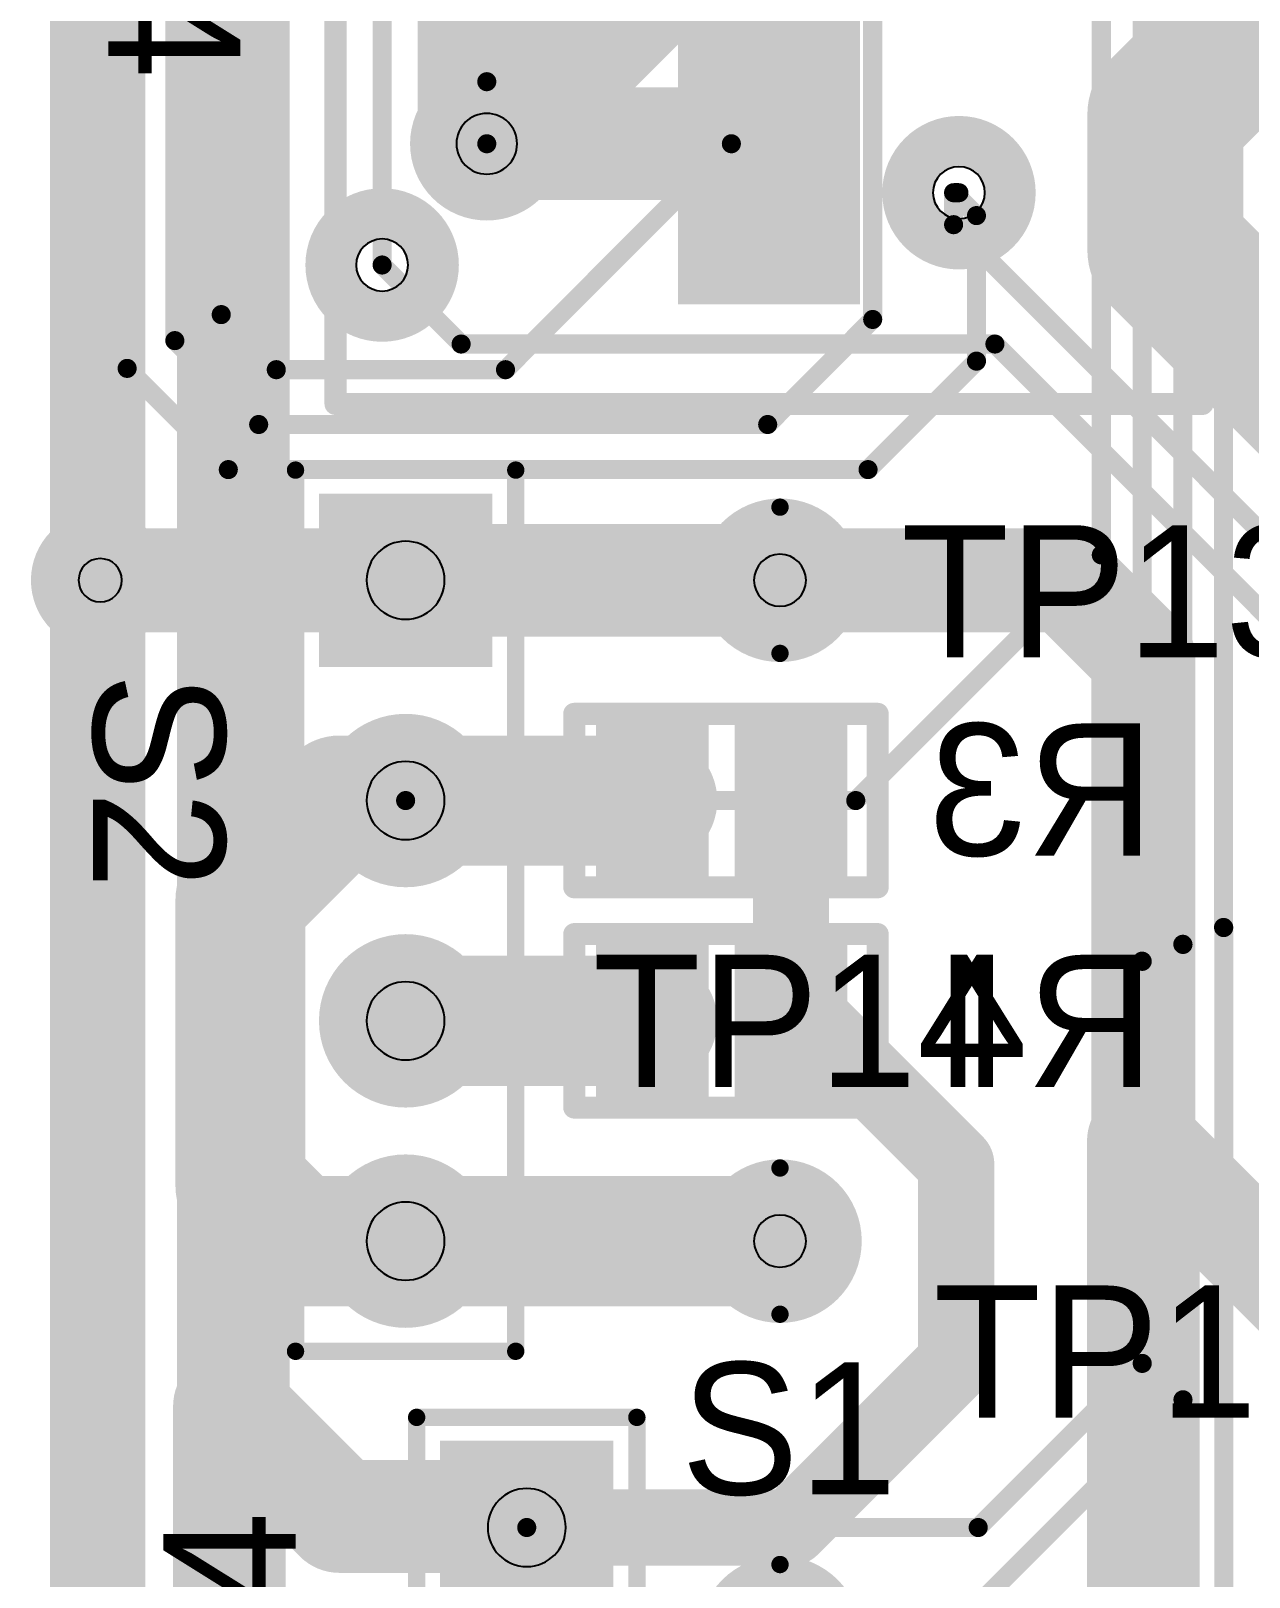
# Model space of a CAD drawing. Extents: x 0.11 to 5.41, y 1.37 to 6.94.
# Drawn here: x 2.02 to 2.573, y 4.638 to 5.339 of the extents above; entities that cross this region are included whole.
import ezdxf

# ---------------------------------------------------------------- set-up
doc = ezdxf.new("R2010")
doc.units = 0
doc.layers.get('0').update_dxf_attribs({"linetype": 'CONTINUOUS'})
for name, color, linetype in [('BOTTOMLAYER', 5, 'CONTINUOUS'), ('BOTTOMOVERLAY', 54, 'CONTINUOUS'), ('BOTTOMPASTE', 16, 'CONTINUOUS'), ('BOTTOMSOLDER', 6, 'CONTINUOUS'), ('DRILLDRAWING', 1, 'CONTINUOUS'), ('MULTILAYER', 9, 'CONTINUOUS'), ('TOPLAYER', 1, 'CONTINUOUS'), ('TOPOVERLAY', 2, 'CONTINUOUS'), ('TOPPASTE', 8, 'CONTINUOUS'), ('TOPSOLDER', 216, 'CONTINUOUS')]:
    doc.layers.add(name, color=color, linetype=linetype)

# ---------------------------------------------------------------- blocks, each defined once
blk = doc.blocks.new('EEE_1EA101XP_2')
at = {"layer": 'TOPLAYER'}
for points, const_width in [([(-0.0315, 0.0315), (-0.0315, -0.0315)], 0.06299), ([(0.0315, 0.0315), (0.0315, -0.0315)], 0.06299), ([(0.16535, 0.0315), (0.16535, -0.0315)], 0.06299), ([(0.22835, 0.0315), (0.22835, -0.0315)], 0.06299), ([(-0.06299, 0.01575), (0.06299, 0.01575)], 0.0315), ([(0.13386, 0.01575), (0.25984, 0.01575)], 0.0315), ([(-0.06299, -0.01575), (0.06299, -0.01575)], 0.0315), ([(0.13386, -0.01575), (0.25984, -0.01575)], 0.0315)]:
    blk.add_lwpolyline(points, dxfattribs=dict(at, const_width=const_width))
at = {"layer": 'TOPLAYER', "const_width": 0.0315}
for points in [[(-0.01575, 0, 1), (0.01575, 0, 1)], [(0.1811, 0, 1), (0.2126, 0, 1)]]:
    blk.add_lwpolyline(points, format="xyb", close=True, dxfattribs=at)
at = {"layer": 'TOPOVERLAY', "const_width": 0.01}
for points in [[(-0.15748, 0.07874), (-0.03937, 0.19685)], [(0.31496, 0.19685), (-0.03937, 0.19685)], [(0.31496, -0.19685), (0.31496, 0.19685)], [(-0.15748, -0.07874), (-0.15748, 0.07874)], [(-0.03937, -0.19685), (-0.15748, -0.07874)], [(0.31496, -0.19685), (-0.03937, -0.19685)]]:
    blk.add_lwpolyline(points, dxfattribs=at)
at = {"layer": 'TOPOVERLAY', "const_width": 0.005}
for points in [[(-0.04187, 0.19685, 1), (-0.03687, 0.19685, 1)], [(-0.04187, 0.19685, 1), (-0.03687, 0.19685, 1)], [(0.31246, 0.19685, 1), (0.31746, 0.19685, 1)], [(0.31246, 0.19685, 1), (0.31746, 0.19685, 1)], [(-0.15998, 0.07874, 1), (-0.15498, 0.07874, 1)], [(-0.15998, 0.07874, 1), (-0.15498, 0.07874, 1)], [(-0.15998, -0.07874, 1), (-0.15498, -0.07874, 1)], [(-0.15998, -0.07874, 1), (-0.15498, -0.07874, 1)], [(-0.04187, -0.19685, 1), (-0.03687, -0.19685, 1)], [(-0.04187, -0.19685, 1), (-0.03687, -0.19685, 1)], [(0.31246, -0.19685, 1), (0.31746, -0.19685, 1)], [(0.31246, -0.19685, 1), (0.31746, -0.19685, 1)]]:
    blk.add_lwpolyline(points, format="xyb", close=True, dxfattribs=at)
at = {"layer": 'TOPPASTE'}
for points, const_width in [([(-0.0315, 0.0315), (-0.0315, -0.0315)], 0.06299), ([(0.0315, 0.0315), (0.0315, -0.0315)], 0.06299), ([(0.16535, 0.0315), (0.16535, -0.0315)], 0.06299), ([(0.22835, 0.0315), (0.22835, -0.0315)], 0.06299), ([(-0.06299, 0.01575), (0.06299, 0.01575)], 0.0315), ([(0.13386, 0.01575), (0.25984, 0.01575)], 0.0315), ([(-0.06299, -0.01575), (0.06299, -0.01575)], 0.0315), ([(0.13386, -0.01575), (0.25984, -0.01575)], 0.0315)]:
    blk.add_lwpolyline(points, dxfattribs=dict(at, const_width=const_width))
at = {"layer": 'TOPPASTE', "const_width": 0.0315}
for points in [[(-0.01575, 0, 1), (0.01575, 0, 1)], [(0.1811, 0, 1), (0.2126, 0, 1)]]:
    blk.add_lwpolyline(points, format="xyb", close=True, dxfattribs=at)
at = {"layer": 'TOPSOLDER'}
for points, const_width in [([(-0.03642, 0.04134), (-0.03642, -0.04134)], 0.07283), ([(0.03642, 0.04134), (0.03642, -0.04134)], 0.07283), ([(0.16043, 0.04134), (0.16043, -0.04134)], 0.07283), ([(0.23327, 0.04134), (0.23327, -0.04134)], 0.07283), ([(-0.07283, 0.02067), (0.07283, 0.02067)], 0.04134), ([(0.12402, 0.02067), (0.26969, 0.02067)], 0.04134), ([(-0.07283, -0.02067), (0.07283, -0.02067)], 0.04134), ([(0.12402, -0.02067), (0.26969, -0.02067)], 0.04134)]:
    blk.add_lwpolyline(points, dxfattribs=dict(at, const_width=const_width))
at = {"layer": 'TOPSOLDER', "const_width": 0.04134}
for points in [[(-0.02067, 0, 1), (0.02067, 0, 1)], [(0.17618, 0, 1), (0.21752, 0, 1)]]:
    blk.add_lwpolyline(points, format="xyb", close=True, dxfattribs=at)
blk = doc.blocks.new('TEST_POINT_THT_20')
at = {"layer": 'BOTTOMLAYER', "const_width": 0.00787}
blk.add_lwpolyline([(-0.01575, 0, 1), (0.01575, 0, 1)], format="xyb", close=True, dxfattribs=at)
at = {"layer": 'BOTTOMSOLDER', "const_width": 0.01772}
blk.add_lwpolyline([(-0.02067, 0, 1), (0.02067, 0, 1)], format="xyb", close=True, dxfattribs=at)
at = {"layer": 'DRILLDRAWING'}
blk.add_lwpolyline([(-0.01181, 0, 1), (0.01181, 0, 1)], format="xyb", close=True, dxfattribs=at)
at = {"layer": 'MULTILAYER', "const_width": 0.00787}
blk.add_lwpolyline([(-0.01575, 0, 1), (0.01575, 0, 1)], format="xyb", close=True, dxfattribs=at)
at = {"layer": 'TOPLAYER', "const_width": 0.00787}
blk.add_lwpolyline([(-0.01575, 0, 1), (0.01575, 0, 1)], format="xyb", close=True, dxfattribs=at)
at = {"layer": 'TOPOVERLAY'}
for points, const_width in [([(0.03319, 0, 1), (-0.03319, 0, 1)], 0.00787), ([(-0.03516, 0, 1), (-0.03122, 0, 1)], 0.00394), ([(0.03122, 0, 1), (0.03516, 0, 1)], 0.00394)]:
    blk.add_lwpolyline(points, format="xyb", close=True, dxfattribs=dict(at, const_width=const_width))
at = {"layer": 'TOPSOLDER', "const_width": 0.01772}
blk.add_lwpolyline([(-0.02067, 0, 1), (0.02067, 0, 1)], format="xyb", close=True, dxfattribs=at)
blk = doc.blocks.new('TEST_POINT_THT_21')
at = {"layer": 'BOTTOMLAYER', "const_width": 0.00787}
blk.add_lwpolyline([(-0.01575, 0, 1), (0.01575, 0, 1)], format="xyb", close=True, dxfattribs=at)
at = {"layer": 'BOTTOMSOLDER', "const_width": 0.01772}
blk.add_lwpolyline([(-0.02067, 0, 1), (0.02067, 0, 1)], format="xyb", close=True, dxfattribs=at)
at = {"layer": 'DRILLDRAWING'}
blk.add_lwpolyline([(-0.01181, 0, 1), (0.01181, 0, 1)], format="xyb", close=True, dxfattribs=at)
at = {"layer": 'MULTILAYER', "const_width": 0.00787}
blk.add_lwpolyline([(-0.01575, 0, 1), (0.01575, 0, 1)], format="xyb", close=True, dxfattribs=at)
at = {"layer": 'TOPLAYER', "const_width": 0.00787}
blk.add_lwpolyline([(-0.01575, 0, 1), (0.01575, 0, 1)], format="xyb", close=True, dxfattribs=at)
at = {"layer": 'TOPOVERLAY'}
for points, const_width in [([(0.03319, 0, 1), (-0.03319, 0, 1)], 0.00787), ([(-0.03516, 0, 1), (-0.03122, 0, 1)], 0.00394), ([(0.03122, 0, 1), (0.03516, 0, 1)], 0.00394)]:
    blk.add_lwpolyline(points, format="xyb", close=True, dxfattribs=dict(at, const_width=const_width))
at = {"layer": 'TOPSOLDER', "const_width": 0.01772}
blk.add_lwpolyline([(-0.02067, 0, 1), (0.02067, 0, 1)], format="xyb", close=True, dxfattribs=at)
blk = doc.blocks.new('TEST_POINT_THT_24')
at = {"layer": 'BOTTOMLAYER', "const_width": 0.00787}
blk.add_lwpolyline([(-0.01575, 0, 1), (0.01575, 0, 1)], format="xyb", close=True, dxfattribs=at)
at = {"layer": 'BOTTOMSOLDER', "const_width": 0.01772}
blk.add_lwpolyline([(-0.02067, 0, 1), (0.02067, 0, 1)], format="xyb", close=True, dxfattribs=at)
at = {"layer": 'DRILLDRAWING'}
blk.add_lwpolyline([(-0.01181, 0, 1), (0.01181, 0, 1)], format="xyb", close=True, dxfattribs=at)
at = {"layer": 'MULTILAYER', "const_width": 0.00787}
blk.add_lwpolyline([(-0.01575, 0, 1), (0.01575, 0, 1)], format="xyb", close=True, dxfattribs=at)
at = {"layer": 'TOPLAYER', "const_width": 0.00787}
blk.add_lwpolyline([(-0.01575, 0, 1), (0.01575, 0, 1)], format="xyb", close=True, dxfattribs=at)
at = {"layer": 'TOPOVERLAY'}
for points, const_width in [([(0.03319, 0, 1), (-0.03319, 0, 1)], 0.00787), ([(-0.03516, 0, 1), (-0.03122, 0, 1)], 0.00394), ([(0.03122, 0, 1), (0.03516, 0, 1)], 0.00394)]:
    blk.add_lwpolyline(points, format="xyb", close=True, dxfattribs=dict(at, const_width=const_width))
at = {"layer": 'TOPSOLDER', "const_width": 0.01772}
blk.add_lwpolyline([(-0.02067, 0, 1), (0.02067, 0, 1)], format="xyb", close=True, dxfattribs=at)
blk = doc.blocks.new('HDR1X4_35')
at = {"layer": 'BOTTOMLAYER', "const_width": 0.01181}
for points in [[(-0.02362, 0.02953), (-0.02362, -0.02953)], [(0.02362, 0.02953), (0.02362, -0.02953)], [(-0.02953, 0.02362), (0.02953, 0.02362)], [(-0.02953, -0.02362), (0.02953, -0.02362)]]:
    blk.add_lwpolyline(points, dxfattribs=at)
for points in [[(-0.02362, 0, 1), (0.02362, 0, 1)], [(0.07638, 0, 1), (0.12362, 0, 1)], [(0.17638, 0, 1), (0.22362, 0, 1)], [(0.27638, 0, 1), (0.32362, 0, 1)]]:
    blk.add_lwpolyline(points, format="xyb", close=True, dxfattribs=at)
at = {"layer": 'BOTTOMSOLDER', "const_width": 0.02165}
for points in [[(-0.02854, 0.03937), (-0.02854, -0.03937)], [(0.02854, 0.03937), (0.02854, -0.03937)], [(-0.03937, 0.02854), (0.03937, 0.02854)], [(-0.03937, -0.02854), (0.03937, -0.02854)]]:
    blk.add_lwpolyline(points, dxfattribs=at)
for points in [[(-0.02854, 0, 1), (0.02854, 0, 1)], [(0.07146, 0, 1), (0.12854, 0, 1)], [(0.17146, 0, 1), (0.22854, 0, 1)], [(0.27146, 0, 1), (0.32854, 0, 1)]]:
    blk.add_lwpolyline(points, format="xyb", close=True, dxfattribs=at)
at = {"layer": 'DRILLDRAWING'}
for points in [[(-0.01772, 0, 1), (0.01772, 0, 1)], [(0.08228, 0, 1), (0.11772, 0, 1)], [(0.18228, 0, 1), (0.21772, 0, 1)], [(0.28228, 0, 1), (0.31772, 0, 1)]]:
    blk.add_lwpolyline(points, format="xyb", close=True, dxfattribs=at)
at = {"layer": 'MULTILAYER', "const_width": 0.01181}
for points in [[(-0.02362, 0.02953), (-0.02362, -0.02953)], [(0.02362, 0.02953), (0.02362, -0.02953)], [(-0.02953, 0.02362), (0.02953, 0.02362)], [(-0.02953, -0.02362), (0.02953, -0.02362)]]:
    blk.add_lwpolyline(points, dxfattribs=at)
for points in [[(-0.02362, 0, 1), (0.02362, 0, 1)], [(0.07638, 0, 1), (0.12362, 0, 1)], [(0.17638, 0, 1), (0.22362, 0, 1)], [(0.27638, 0, 1), (0.32362, 0, 1)]]:
    blk.add_lwpolyline(points, format="xyb", close=True, dxfattribs=at)
at = {"layer": 'TOPLAYER', "const_width": 0.01181}
for points in [[(-0.02362, 0.02953), (-0.02362, -0.02953)], [(0.02362, 0.02953), (0.02362, -0.02953)], [(-0.02953, 0.02362), (0.02953, 0.02362)], [(-0.02953, -0.02362), (0.02953, -0.02362)]]:
    blk.add_lwpolyline(points, dxfattribs=at)
for points in [[(-0.02362, 0, 1), (0.02362, 0, 1)], [(0.07638, 0, 1), (0.12362, 0, 1)], [(0.17638, 0, 1), (0.22362, 0, 1)], [(0.27638, 0, 1), (0.32362, 0, 1)]]:
    blk.add_lwpolyline(points, format="xyb", close=True, dxfattribs=at)
at = {"layer": 'TOPOVERLAY', "const_width": 0.00787}
for points in [[(0.35, 0.05), (-0.05, 0.05)], [(-0.05, -0.05), (-0.05, 0.05)], [(0.35, -0.05), (0.35, 0.05)], [(0.35, -0.05), (-0.05, -0.05)]]:
    blk.add_lwpolyline(points, dxfattribs=at)
at = {"layer": 'TOPOVERLAY', "const_width": 0.00394}
for points in [[(-0.05197, 0.05, 1), (-0.04803, 0.05, 1)], [(-0.05197, 0.05, 1), (-0.04803, 0.05, 1)], [(0.34803, 0.05, 1), (0.35197, 0.05, 1)], [(0.34803, 0.05, 1), (0.35197, 0.05, 1)], [(-0.05197, -0.05, 1), (-0.04803, -0.05, 1)], [(-0.05197, -0.05, 1), (-0.04803, -0.05, 1)], [(0.34803, -0.05, 1), (0.35197, -0.05, 1)], [(0.34803, -0.05, 1), (0.35197, -0.05, 1)]]:
    blk.add_lwpolyline(points, format="xyb", close=True, dxfattribs=at)
at = {"layer": 'TOPSOLDER', "const_width": 0.02165}
for points in [[(-0.02854, 0.03937), (-0.02854, -0.03937)], [(0.02854, 0.03937), (0.02854, -0.03937)], [(-0.03937, 0.02854), (0.03937, 0.02854)], [(-0.03937, -0.02854), (0.03937, -0.02854)]]:
    blk.add_lwpolyline(points, dxfattribs=at)
for points in [[(-0.02854, 0, 1), (0.02854, 0, 1)], [(0.07146, 0, 1), (0.12854, 0, 1)], [(0.17146, 0, 1), (0.22854, 0, 1)], [(0.27146, 0, 1), (0.32854, 0, 1)]]:
    blk.add_lwpolyline(points, format="xyb", close=True, dxfattribs=at)
blk = doc.blocks.new('HDR1X3_36')
at = {"layer": 'BOTTOMLAYER', "const_width": 0.01181}
for points in [[(-0.02362, 0.02953), (-0.02362, -0.02953)], [(0.02362, 0.02953), (0.02362, -0.02953)], [(-0.02953, 0.02362), (0.02953, 0.02362)], [(-0.02953, -0.02362), (0.02953, -0.02362)]]:
    blk.add_lwpolyline(points, dxfattribs=at)
for points in [[(-0.02362, 0, 1), (0.02362, 0, 1)], [(0.07638, 0, 1), (0.12362, 0, 1)], [(0.17638, 0, 1), (0.22362, 0, 1)]]:
    blk.add_lwpolyline(points, format="xyb", close=True, dxfattribs=at)
at = {"layer": 'BOTTOMSOLDER', "const_width": 0.02165}
for points in [[(-0.02854, 0.03937), (-0.02854, -0.03937)], [(0.02854, 0.03937), (0.02854, -0.03937)], [(-0.03937, 0.02854), (0.03937, 0.02854)], [(-0.03937, -0.02854), (0.03937, -0.02854)]]:
    blk.add_lwpolyline(points, dxfattribs=at)
for points in [[(-0.02854, 0, 1), (0.02854, 0, 1)], [(0.07146, 0, 1), (0.12854, 0, 1)], [(0.17146, 0, 1), (0.22854, 0, 1)]]:
    blk.add_lwpolyline(points, format="xyb", close=True, dxfattribs=at)
at = {"layer": 'DRILLDRAWING'}
for points in [[(-0.01772, 0, 1), (0.01772, 0, 1)], [(0.08228, 0, 1), (0.11772, 0, 1)], [(0.18228, 0, 1), (0.21772, 0, 1)]]:
    blk.add_lwpolyline(points, format="xyb", close=True, dxfattribs=at)
at = {"layer": 'MULTILAYER', "const_width": 0.01181}
for points in [[(-0.02362, 0.02953), (-0.02362, -0.02953)], [(0.02362, 0.02953), (0.02362, -0.02953)], [(-0.02953, 0.02362), (0.02953, 0.02362)], [(-0.02953, -0.02362), (0.02953, -0.02362)]]:
    blk.add_lwpolyline(points, dxfattribs=at)
for points in [[(-0.02362, 0, 1), (0.02362, 0, 1)], [(0.07638, 0, 1), (0.12362, 0, 1)], [(0.17638, 0, 1), (0.22362, 0, 1)]]:
    blk.add_lwpolyline(points, format="xyb", close=True, dxfattribs=at)
at = {"layer": 'TOPLAYER', "const_width": 0.01181}
for points in [[(-0.02362, 0.02953), (-0.02362, -0.02953)], [(0.02362, 0.02953), (0.02362, -0.02953)], [(-0.02953, 0.02362), (0.02953, 0.02362)], [(-0.02953, -0.02362), (0.02953, -0.02362)]]:
    blk.add_lwpolyline(points, dxfattribs=at)
for points in [[(-0.02362, 0, 1), (0.02362, 0, 1)], [(0.07638, 0, 1), (0.12362, 0, 1)], [(0.17638, 0, 1), (0.22362, 0, 1)]]:
    blk.add_lwpolyline(points, format="xyb", close=True, dxfattribs=at)
at = {"layer": 'TOPOVERLAY', "const_width": 0.00787}
for points in [[(-0.05, -0.05), (-0.05, 0.05)], [(0.25, 0.05), (-0.05, 0.05)], [(0.25, -0.05), (0.25, 0.05)], [(0.25, -0.05), (-0.05, -0.05)]]:
    blk.add_lwpolyline(points, dxfattribs=at)
at = {"layer": 'TOPOVERLAY', "const_width": 0.00394}
for points in [[(-0.05197, 0.05, 1), (-0.04803, 0.05, 1)], [(-0.05197, 0.05, 1), (-0.04803, 0.05, 1)], [(0.24803, 0.05, 1), (0.25197, 0.05, 1)], [(0.24803, 0.05, 1), (0.25197, 0.05, 1)], [(-0.05197, -0.05, 1), (-0.04803, -0.05, 1)], [(-0.05197, -0.05, 1), (-0.04803, -0.05, 1)], [(0.24803, -0.05, 1), (0.25197, -0.05, 1)], [(0.24803, -0.05, 1), (0.25197, -0.05, 1)]]:
    blk.add_lwpolyline(points, format="xyb", close=True, dxfattribs=at)
at = {"layer": 'TOPSOLDER', "const_width": 0.02165}
for points in [[(-0.02854, 0.03937), (-0.02854, -0.03937)], [(0.02854, 0.03937), (0.02854, -0.03937)], [(-0.03937, 0.02854), (0.03937, 0.02854)], [(-0.03937, -0.02854), (0.03937, -0.02854)]]:
    blk.add_lwpolyline(points, dxfattribs=at)
for points in [[(-0.02854, 0, 1), (0.02854, 0, 1)], [(0.07146, 0, 1), (0.12854, 0, 1)], [(0.17146, 0, 1), (0.22854, 0, 1)]]:
    blk.add_lwpolyline(points, format="xyb", close=True, dxfattribs=at)
blk = doc.blocks.new('0805__2012__P_______B_60')
at = {"layer": 'BOTTOMLAYER'}
for points, const_width in [([(-0.00787, 0.02559), (-0.00787, -0.02559)], 0.01575), ([(0.00787, 0.02559), (0.00787, -0.02559)], 0.01575), ([(0.05512, 0.02559), (0.05512, -0.02559)], 0.01575), ([(0.07087, 0.02559), (0.07087, -0.02559)], 0.01575), ([(-0.01575, 0.0128), (0.01575, 0.0128)], 0.02559), ([(0.04724, 0.0128), (0.07874, 0.0128)], 0.02559), ([(-0.01575, -0.0128), (0.01575, -0.0128)], 0.02559), ([(0.04724, -0.0128), (0.07874, -0.0128)], 0.02559)]:
    blk.add_lwpolyline(points, dxfattribs=dict(at, const_width=const_width))
at = {"layer": 'BOTTOMLAYER', "const_width": 0.01575}
for points in [[(-0.00787, 0, 1), (0.00787, 0, 1)], [(0.05512, 0, 1), (0.07087, 0, 1)]]:
    blk.add_lwpolyline(points, format="xyb", close=True, dxfattribs=at)
at = {"layer": 'BOTTOMOVERLAY', "const_width": 0.01}
for points in [[(0.09843, 0.03937), (-0.03937, 0.03937)], [(-0.03937, 0.03937), (-0.03937, -0.03937)], [(0.09843, 0.03937), (0.09843, -0.03937)], [(0.09843, -0.03937), (-0.03937, -0.03937)], [(-0.0315, -0.03937), (-0.03937, -0.03937)]]:
    blk.add_lwpolyline(points, dxfattribs=at)
at = {"layer": 'BOTTOMOVERLAY', "const_width": 0.005}
for points in [[(-0.04187, 0.03937, 1), (-0.03687, 0.03937, 1)], [(-0.04187, 0.03937, 1), (-0.03687, 0.03937, 1)], [(0.09593, 0.03937, 1), (0.10093, 0.03937, 1)], [(0.09593, 0.03937, 1), (0.10093, 0.03937, 1)], [(-0.04187, -0.03937, 1), (-0.03687, -0.03937, 1)], [(-0.04187, -0.03937, 1), (-0.03687, -0.03937, 1)], [(-0.04187, -0.03937, 1), (-0.03687, -0.03937, 1)], [(-0.034, -0.03937, 1), (-0.029, -0.03937, 1)], [(0.09593, -0.03937, 1), (0.10093, -0.03937, 1)], [(0.09593, -0.03937, 1), (0.10093, -0.03937, 1)]]:
    blk.add_lwpolyline(points, format="xyb", close=True, dxfattribs=at)
at = {"layer": 'BOTTOMPASTE'}
for points, const_width in [([(-0.00787, 0.02559), (-0.00787, -0.02559)], 0.01575), ([(0.00787, 0.02559), (0.00787, -0.02559)], 0.01575), ([(0.05512, 0.02559), (0.05512, -0.02559)], 0.01575), ([(0.07087, 0.02559), (0.07087, -0.02559)], 0.01575), ([(-0.01575, 0.0128), (0.01575, 0.0128)], 0.02559), ([(0.04724, 0.0128), (0.07874, 0.0128)], 0.02559), ([(-0.01575, -0.0128), (0.01575, -0.0128)], 0.02559), ([(0.04724, -0.0128), (0.07874, -0.0128)], 0.02559)]:
    blk.add_lwpolyline(points, dxfattribs=dict(at, const_width=const_width))
at = {"layer": 'BOTTOMPASTE', "const_width": 0.01575}
for points in [[(-0.00787, 0, 1), (0.00787, 0, 1)], [(0.05512, 0, 1), (0.07087, 0, 1)]]:
    blk.add_lwpolyline(points, format="xyb", close=True, dxfattribs=at)
at = {"layer": 'BOTTOMSOLDER'}
for points, const_width in [([(-0.0128, 0.03543), (-0.0128, -0.03543)], 0.02559), ([(0.0128, 0.03543), (0.0128, -0.03543)], 0.02559), ([(0.0502, 0.03543), (0.0502, -0.03543)], 0.02559), ([(0.07579, 0.03543), (0.07579, -0.03543)], 0.02559), ([(-0.02559, 0.01772), (0.02559, 0.01772)], 0.03543), ([(0.0374, 0.01772), (0.08858, 0.01772)], 0.03543), ([(-0.02559, -0.01772), (0.02559, -0.01772)], 0.03543), ([(0.0374, -0.01772), (0.08858, -0.01772)], 0.03543)]:
    blk.add_lwpolyline(points, dxfattribs=dict(at, const_width=const_width))
at = {"layer": 'BOTTOMSOLDER', "const_width": 0.02559}
for points in [[(-0.0128, 0, 1), (0.0128, 0, 1)], [(0.0502, 0, 1), (0.07579, 0, 1)]]:
    blk.add_lwpolyline(points, format="xyb", close=True, dxfattribs=at)
blk = doc.blocks.new('0805__2012__P_______B_61')
at = {"layer": 'BOTTOMLAYER'}
for points, const_width in [([(-0.00787, 0.02559), (-0.00787, -0.02559)], 0.01575), ([(0.00787, 0.02559), (0.00787, -0.02559)], 0.01575), ([(0.05512, 0.02559), (0.05512, -0.02559)], 0.01575), ([(0.07087, 0.02559), (0.07087, -0.02559)], 0.01575), ([(-0.01575, 0.0128), (0.01575, 0.0128)], 0.02559), ([(0.04724, 0.0128), (0.07874, 0.0128)], 0.02559), ([(-0.01575, -0.0128), (0.01575, -0.0128)], 0.02559), ([(0.04724, -0.0128), (0.07874, -0.0128)], 0.02559)]:
    blk.add_lwpolyline(points, dxfattribs=dict(at, const_width=const_width))
at = {"layer": 'BOTTOMLAYER', "const_width": 0.01575}
for points in [[(-0.00787, 0, 1), (0.00787, 0, 1)], [(0.05512, 0, 1), (0.07087, 0, 1)]]:
    blk.add_lwpolyline(points, format="xyb", close=True, dxfattribs=at)
at = {"layer": 'BOTTOMOVERLAY', "const_width": 0.01}
for points in [[(0.09843, 0.03937), (-0.03937, 0.03937)], [(-0.03937, 0.03937), (-0.03937, -0.03937)], [(0.09843, 0.03937), (0.09843, -0.03937)], [(0.09843, -0.03937), (-0.03937, -0.03937)], [(-0.0315, -0.03937), (-0.03937, -0.03937)]]:
    blk.add_lwpolyline(points, dxfattribs=at)
at = {"layer": 'BOTTOMOVERLAY', "const_width": 0.005}
for points in [[(-0.04187, 0.03937, 1), (-0.03687, 0.03937, 1)], [(-0.04187, 0.03937, 1), (-0.03687, 0.03937, 1)], [(0.09593, 0.03937, 1), (0.10093, 0.03937, 1)], [(0.09593, 0.03937, 1), (0.10093, 0.03937, 1)], [(-0.04187, -0.03937, 1), (-0.03687, -0.03937, 1)], [(-0.04187, -0.03937, 1), (-0.03687, -0.03937, 1)], [(-0.04187, -0.03937, 1), (-0.03687, -0.03937, 1)], [(-0.034, -0.03937, 1), (-0.029, -0.03937, 1)], [(0.09593, -0.03937, 1), (0.10093, -0.03937, 1)], [(0.09593, -0.03937, 1), (0.10093, -0.03937, 1)]]:
    blk.add_lwpolyline(points, format="xyb", close=True, dxfattribs=at)
at = {"layer": 'BOTTOMPASTE'}
for points, const_width in [([(-0.00787, 0.02559), (-0.00787, -0.02559)], 0.01575), ([(0.00787, 0.02559), (0.00787, -0.02559)], 0.01575), ([(0.05512, 0.02559), (0.05512, -0.02559)], 0.01575), ([(0.07087, 0.02559), (0.07087, -0.02559)], 0.01575), ([(-0.01575, 0.0128), (0.01575, 0.0128)], 0.02559), ([(0.04724, 0.0128), (0.07874, 0.0128)], 0.02559), ([(-0.01575, -0.0128), (0.01575, -0.0128)], 0.02559), ([(0.04724, -0.0128), (0.07874, -0.0128)], 0.02559)]:
    blk.add_lwpolyline(points, dxfattribs=dict(at, const_width=const_width))
at = {"layer": 'BOTTOMPASTE', "const_width": 0.01575}
for points in [[(-0.00787, 0, 1), (0.00787, 0, 1)], [(0.05512, 0, 1), (0.07087, 0, 1)]]:
    blk.add_lwpolyline(points, format="xyb", close=True, dxfattribs=at)
at = {"layer": 'BOTTOMSOLDER'}
for points, const_width in [([(-0.0128, 0.03543), (-0.0128, -0.03543)], 0.02559), ([(0.0128, 0.03543), (0.0128, -0.03543)], 0.02559), ([(0.0502, 0.03543), (0.0502, -0.03543)], 0.02559), ([(0.07579, 0.03543), (0.07579, -0.03543)], 0.02559), ([(-0.02559, 0.01772), (0.02559, 0.01772)], 0.03543), ([(0.0374, 0.01772), (0.08858, 0.01772)], 0.03543), ([(-0.02559, -0.01772), (0.02559, -0.01772)], 0.03543), ([(0.0374, -0.01772), (0.08858, -0.01772)], 0.03543)]:
    blk.add_lwpolyline(points, dxfattribs=dict(at, const_width=const_width))
at = {"layer": 'BOTTOMSOLDER', "const_width": 0.02559}
for points in [[(-0.0128, 0, 1), (0.0128, 0, 1)], [(0.0502, 0, 1), (0.07579, 0, 1)]]:
    blk.add_lwpolyline(points, format="xyb", close=True, dxfattribs=at)

msp = doc.modelspace()

# ---------------------------------------------------------------- linework, layer by layer
at = {"layer": 'BOTTOMLAYER'}
for points, const_width in [([(2.05016, 3.42953), (2.05016, 6.38516)], 0.04331), ([(2.11177, 4.71677), (2.11177, 6.07874)], 0.05118), ([(2.22102, 5.29398), (2.22102, 5.51874)], 0.05118), ([(2.22685, 5.28815), (2.3302, 5.3915)], 0.05906), ([(2.535, 5.30134), (2.61602, 5.38236)], 0.07087), ([(2.535, 5.24004), (2.535, 5.30134)], 0.07087), ([(2.22685, 5.28815), (2.22685, 5.31633)], 0.00866), ([(2.22102, 5.29398), (2.22685, 5.28815)], 0.05118), ([(2.535, 5.24004), (2.62695, 5.14809)], 0.07087), ([(2.43882, 5.26593), (2.44126, 5.26593)], 0.00866), ([(2.43882, 5.25142), (2.43882, 5.26593)], 0.00866), ([(2.43882, 5.25142), (2.65008, 5.04016)], 0.00866), ([(2.17933, 5.23311), (2.2152, 5.19724)], 0.00866), ([(2.2152, 5.19724), (2.4576, 5.19724)], 0.00866), ([(2.4576, 5.19724), (2.58748, 5.06736)], 0.00866), ([(2.19, 5.09), (2.36, 5.09)], 0.05118), ([(2.36, 5.09), (2.49, 5.09)], 0.04724), ([(2.49, 5.09), (2.525, 5.055)], 0.04724), ([(2.525, 4.81), (2.525, 5.055)], 0.04724), ([(2.19, 4.99), (2.30201, 4.99)], 0.05906), ([(2.365, 4.89), (2.365, 4.99)], 0.03465), ([(2.19, 4.89), (2.30201, 4.89)], 0.05906), ([(2.375, 4.89), (2.44, 4.825)], 0.03465), ([(2.365, 4.89), (2.375, 4.89)], 0.01181), ([(2.525, 4.61), (2.525, 4.83524)], 0.05118), ([(2.525, 4.83524), (2.69331, 4.66693)], 0.04724), ([(2.44, 4.735), (2.44, 4.825)], 0.03465), ([(2.19, 4.79), (2.36, 4.79)], 0.05906), ([(2.365, 4.66), (2.44, 4.735)], 0.03465), ([(2.11, 4.715), (2.11177, 4.71677)], 0.05118), ([(2.11, 4.715), (2.16, 4.665)], 0.05118), ([(2.11, 4.455), (2.11, 4.715)], 0.05118), ([(2.16, 4.665), (2.245, 4.665)], 0.05118), ([(2.245, 4.66), (2.365, 4.66)], 0.03465)]:
    msp.add_lwpolyline(points, dxfattribs=dict(at, const_width=const_width))
for points, const_width in [([(2.51728, 5.30134, 1), (2.55272, 5.30134, 1)], 0.03543), ([(2.51728, 5.30134, 1), (2.55272, 5.30134, 1)], 0.03543), ([(2.22469, 5.31633, 1), (2.22902, 5.31633, 1)], 0.00433), ([(2.20823, 5.29398, 1), (2.23382, 5.29398, 1)], 0.02559), ([(2.20823, 5.29398, 1), (2.23382, 5.29398, 1)], 0.02559), ([(2.21209, 5.28815, 1), (2.24161, 5.28815, 1)], 0.02953), ([(2.21406, 5.28815, 1), (2.23965, 5.28815, 1)], 0.02559), ([(2.20746, 5.28815, 1), (2.24624, 5.28815, 1)], 0.01122), ([(2.22469, 5.28815, 1), (2.22902, 5.28815, 1)], 0.00433), ([(2.42286, 5.26593, 1), (2.45967, 5.26593, 1)], 0.01319), ([(2.51728, 5.24004, 1), (2.55272, 5.24004, 1)], 0.03543), ([(2.51728, 5.24004, 1), (2.55272, 5.24004, 1)], 0.03543), ([(2.43666, 5.26593, 1), (2.44099, 5.26593, 1)], 0.00433), ([(2.43666, 5.26593, 1), (2.44099, 5.26593, 1)], 0.00433), ([(2.4391, 5.26593, 1), (2.44343, 5.26593, 1)], 0.00433), ([(2.16093, 5.23311, 1), (2.19774, 5.23311, 1)], 0.01319), ([(2.43666, 5.25142, 1), (2.44099, 5.25142, 1)], 0.00433), ([(2.43666, 5.25142, 1), (2.44099, 5.25142, 1)], 0.00433), ([(2.17717, 5.23311, 1), (2.1815, 5.23311, 1)], 0.00433), ([(2.21303, 5.19724, 1), (2.21736, 5.19724, 1)], 0.00433), ([(2.21303, 5.19724, 1), (2.21736, 5.19724, 1)], 0.00433), ([(2.45543, 5.19724, 1), (2.45976, 5.19724, 1)], 0.00433), ([(2.45543, 5.19724, 1), (2.45976, 5.19724, 1)], 0.00433), ([(2.03559, 5.09, 1), (2.06709, 5.09, 1)], 0.01181), ([(2.1772, 5.09, 1), (2.2028, 5.09, 1)], 0.02559), ([(2.3472, 5.09, 1), (2.3728, 5.09, 1)], 0.02559), ([(2.34819, 5.09, 1), (2.37181, 5.09, 1)], 0.02362), ([(2.47819, 5.09, 1), (2.50181, 5.09, 1)], 0.02362), ([(2.47819, 5.09, 1), (2.50181, 5.09, 1)], 0.02362), ([(2.51319, 5.055, 1), (2.53681, 5.055, 1)], 0.02362), ([(2.51319, 5.055, 1), (2.53681, 5.055, 1)], 0.02362), ([(2.17524, 4.99, 1), (2.20476, 4.99, 1)], 0.02953), ([(2.28724, 4.99, 1), (2.31677, 4.99, 1)], 0.02953), ([(2.35634, 4.99, 1), (2.37366, 4.99, 1)], 0.01732), ([(2.17524, 4.89, 1), (2.20476, 4.89, 1)], 0.02953), ([(2.28724, 4.89, 1), (2.31677, 4.89, 1)], 0.02953), ([(2.35634, 4.89, 1), (2.37366, 4.89, 1)], 0.01732), ([(2.36634, 4.89, 1), (2.38366, 4.89, 1)], 0.01732), ([(2.36205, 4.89, 1), (2.36795, 4.89, 1)], 0.00591), ([(2.37205, 4.89, 1), (2.37795, 4.89, 1)], 0.00591), ([(2.5122, 4.83524, 1), (2.5378, 4.83524, 1)], 0.02559), ([(2.51319, 4.83524, 1), (2.53681, 4.83524, 1)], 0.02362), ([(2.43134, 4.825, 1), (2.44866, 4.825, 1)], 0.01732), ([(2.43134, 4.825, 1), (2.44866, 4.825, 1)], 0.01732), ([(2.51319, 4.81, 1), (2.53681, 4.81, 1)], 0.02362), ([(2.17524, 4.79, 1), (2.20476, 4.79, 1)], 0.02953), ([(2.34524, 4.79, 1), (2.37476, 4.79, 1)], 0.02953), ([(2.43134, 4.735, 1), (2.44866, 4.735, 1)], 0.01732), ([(2.43134, 4.735, 1), (2.44866, 4.735, 1)], 0.01732), ([(2.0972, 4.715, 1), (2.1228, 4.715, 1)], 0.02559), ([(2.0972, 4.715, 1), (2.1228, 4.715, 1)], 0.02559), ([(2.0972, 4.715, 1), (2.1228, 4.715, 1)], 0.02559), ([(2.09898, 4.71677, 1), (2.12457, 4.71677, 1)], 0.02559), ([(2.09898, 4.71677, 1), (2.12457, 4.71677, 1)], 0.02559), ([(2.1472, 4.665, 1), (2.1728, 4.665, 1)], 0.02559), ([(2.1472, 4.665, 1), (2.1728, 4.665, 1)], 0.02559), ([(2.2322, 4.665, 1), (2.2578, 4.665, 1)], 0.02559), ([(2.23634, 4.66, 1), (2.25366, 4.66, 1)], 0.01732), ([(2.35634, 4.66, 1), (2.37366, 4.66, 1)], 0.01732), ([(2.35634, 4.66, 1), (2.37366, 4.66, 1)], 0.01732)]:
    msp.add_lwpolyline(points, format="xyb", close=True, dxfattribs=dict(at, const_width=const_width))
at = {"layer": 'BOTTOMSOLDER'}
for points, const_width in [([(2.20254, 5.28815, 1), (2.25116, 5.28815, 1)], 0.02106), ([(2.41794, 5.26593, 1), (2.46459, 5.26593, 1)], 0.02303), ([(2.156, 5.23311, 1), (2.20266, 5.23311, 1)], 0.02303), ([(2.03067, 5.09, 1), (2.07201, 5.09, 1)], 0.02165)]:
    msp.add_lwpolyline(points, format="xyb", close=True, dxfattribs=dict(at, const_width=const_width))
at = {"layer": 'DRILLDRAWING'}
for points in [[(2.21307, 5.28815, 1), (2.24063, 5.28815, 1)], [(2.42945, 5.26593, 1), (2.45307, 5.26593, 1)], [(2.16752, 5.23311, 1), (2.19114, 5.23311, 1)], [(2.0415, 5.09, 1), (2.06118, 5.09, 1)]]:
    msp.add_lwpolyline(points, format="xyb", close=True, dxfattribs=at)
at = {"layer": 'MULTILAYER'}
for points, const_width in [([(2.20746, 5.28815, 1), (2.24624, 5.28815, 1)], 0.01122), ([(2.42286, 5.26593, 1), (2.45967, 5.26593, 1)], 0.01319), ([(2.16093, 5.23311, 1), (2.19774, 5.23311, 1)], 0.01319), ([(2.03559, 5.09, 1), (2.06709, 5.09, 1)], 0.01181)]:
    msp.add_lwpolyline(points, format="xyb", close=True, dxfattribs=dict(at, const_width=const_width))
at = {"layer": 'TOPLAYER'}
for points, const_width in [([(2.06354, 5.18618), (2.06354, 6.20386)], 0.00866), ([(2.0852, 5.19878), (2.0852, 6.09909)], 0.00866), ([(2.10626, 5.21059), (2.10626, 5.99256)], 0.00866), ([(2.17933, 5.23311), (2.17933, 5.63059)], 0.00866), ([(2.50591, 5.1015), (2.50591, 5.42058)], 0.00866), ([(2.52441, 4.91709), (2.52441, 5.41291)], 0.00866), ([(2.54291, 4.92475), (2.54291, 5.40525)], 0.00866), ([(2.56142, 4.93241), (2.56142, 5.39759)], 0.00866), ([(2.40209, 5.20839), (2.40209, 5.3498)], 0.00866), ([(2.22685, 5.28815), (2.33791, 5.28815)], 0.05118), ([(2.23535, 5.18559), (2.33791, 5.28815)], 0.00866), ([(2.43882, 5.26593), (2.44126, 5.26593)], 0.00866), ([(2.43882, 5.26593), (2.44921, 5.25554)], 0.00866), ([(2.44921, 5.18947), (2.44921, 5.25554)], 0.00866), ([(2.10626, 5.21059), (2.13126, 5.18559)], 0.00866), ([(2.35441, 5.16071), (2.40209, 5.20839)], 0.00866), ([(2.0852, 5.19878), (2.12327, 5.16071)], 0.00866), ([(2.06354, 5.18618), (2.10949, 5.14024)], 0.00866), ([(2.13126, 5.18559), (2.23535, 5.18559)], 0.00866), ([(2.39998, 5.14024), (2.44921, 5.18947)], 0.00866), ([(2.12327, 5.16071), (2.35441, 5.16071)], 0.00866), ([(2.10949, 5.14024), (2.39998, 5.14024)], 0.00866), ([(2.05134, 5.09), (2.19, 5.09)], 0.04724), ([(2.39441, 4.99), (2.50591, 5.1015)], 0.00866), ([(2.115, 4.945), (2.16, 4.99)], 0.05906), ([(2.16, 4.99), (2.19, 4.99)], 0.05906), ([(2.19, 4.99), (2.39441, 4.99)], 0.00866), ([(2.115, 4.815), (2.115, 4.945)], 0.05906), ([(2.56142, 4.93241), (2.5615, 4.93234)], 0.00866), ([(2.5615, 4.5215), (2.5615, 4.93234)], 0.00866), ([(2.54291, 4.92475), (2.54299, 4.92467)], 0.00866), ([(2.54299, 4.71799), (2.54299, 4.92467)], 0.00866), ([(2.52441, 4.91709), (2.52449, 4.91701)], 0.00866), ([(2.52449, 4.73449), (2.52449, 4.91701)], 0.00866), ([(2.115, 4.815), (2.14, 4.79)], 0.05906), ([(2.14, 4.79), (2.19, 4.79)], 0.05906), ([(2.45, 4.66), (2.52449, 4.73449)], 0.00866), ([(2.385, 4.56), (2.54299, 4.71799)], 0.00866), ([(2.245, 4.66), (2.45, 4.66)], 0.00866)]:
    msp.add_lwpolyline(points, dxfattribs=dict(at, const_width=const_width))
for points, const_width in [([(2.21406, 5.28815, 1), (2.23965, 5.28815, 1)], 0.02559), ([(2.32512, 5.28815, 1), (2.35071, 5.28815, 1)], 0.02559), ([(2.20746, 5.28815, 1), (2.24624, 5.28815, 1)], 0.01122), ([(2.33575, 5.28815, 1), (2.34008, 5.28815, 1)], 0.00433), ([(2.42286, 5.26593, 1), (2.45967, 5.26593, 1)], 0.01319), ([(2.43666, 5.26593, 1), (2.44099, 5.26593, 1)], 0.00433), ([(2.43666, 5.26593, 1), (2.44099, 5.26593, 1)], 0.00433), ([(2.4391, 5.26593, 1), (2.44343, 5.26593, 1)], 0.00433), ([(2.16093, 5.23311, 1), (2.19774, 5.23311, 1)], 0.01319), ([(2.44705, 5.25554, 1), (2.45138, 5.25554, 1)], 0.00433), ([(2.44705, 5.25554, 1), (2.45138, 5.25554, 1)], 0.00433), ([(2.17717, 5.23311, 1), (2.1815, 5.23311, 1)], 0.00433), ([(2.10409, 5.21059, 1), (2.10843, 5.21059, 1)], 0.00433), ([(2.10409, 5.21059, 1), (2.10843, 5.21059, 1)], 0.00433), ([(2.39992, 5.20839, 1), (2.40425, 5.20839, 1)], 0.00433), ([(2.39992, 5.20839, 1), (2.40425, 5.20839, 1)], 0.00433), ([(2.08303, 5.19878, 1), (2.08736, 5.19878, 1)], 0.00433), ([(2.08303, 5.19878, 1), (2.08736, 5.19878, 1)], 0.00433), ([(2.06138, 5.18618, 1), (2.06571, 5.18618, 1)], 0.00433), ([(2.06138, 5.18618, 1), (2.06571, 5.18618, 1)], 0.00433), ([(2.12909, 5.18559, 1), (2.13343, 5.18559, 1)], 0.00433), ([(2.12909, 5.18559, 1), (2.13343, 5.18559, 1)], 0.00433), ([(2.23319, 5.18559, 1), (2.23752, 5.18559, 1)], 0.00433), ([(2.23319, 5.18559, 1), (2.23752, 5.18559, 1)], 0.00433), ([(2.44705, 5.18947, 1), (2.45138, 5.18947, 1)], 0.00433), ([(2.44705, 5.18947, 1), (2.45138, 5.18947, 1)], 0.00433), ([(2.1211, 5.16071, 1), (2.12543, 5.16071, 1)], 0.00433), ([(2.1211, 5.16071, 1), (2.12543, 5.16071, 1)], 0.00433), ([(2.35224, 5.16071, 1), (2.35657, 5.16071, 1)], 0.00433), ([(2.35224, 5.16071, 1), (2.35657, 5.16071, 1)], 0.00433), ([(2.10732, 5.14024, 1), (2.11165, 5.14024, 1)], 0.00433), ([(2.10732, 5.14024, 1), (2.11165, 5.14024, 1)], 0.00433), ([(2.39782, 5.14024, 1), (2.40215, 5.14024, 1)], 0.00433), ([(2.39782, 5.14024, 1), (2.40215, 5.14024, 1)], 0.00433), ([(2.03953, 5.09, 1), (2.06315, 5.09, 1)], 0.02362), ([(2.03559, 5.09, 1), (2.06709, 5.09, 1)], 0.01181), ([(2.17819, 5.09, 1), (2.20181, 5.09, 1)], 0.02362), ([(2.50374, 5.1015, 1), (2.50807, 5.1015, 1)], 0.00433), ([(2.50374, 5.1015, 1), (2.50807, 5.1015, 1)], 0.00433), ([(2.14524, 4.99, 1), (2.17476, 4.99, 1)], 0.02953), ([(2.14524, 4.99, 1), (2.17476, 4.99, 1)], 0.02953), ([(2.17524, 4.99, 1), (2.20476, 4.99, 1)], 0.02953), ([(2.18783, 4.99, 1), (2.19217, 4.99, 1)], 0.00433), ([(2.39224, 4.99, 1), (2.39657, 4.99, 1)], 0.00433), ([(2.39224, 4.99, 1), (2.39657, 4.99, 1)], 0.00433), ([(2.10024, 4.945, 1), (2.12976, 4.945, 1)], 0.02953), ([(2.10024, 4.945, 1), (2.12976, 4.945, 1)], 0.02953), ([(2.55925, 4.93241, 1), (2.56358, 4.93241, 1)], 0.00433), ([(2.55925, 4.93241, 1), (2.56358, 4.93241, 1)], 0.00433), ([(2.55933, 4.93234, 1), (2.56366, 4.93234, 1)], 0.00433), ([(2.55933, 4.93234, 1), (2.56366, 4.93234, 1)], 0.00433), ([(2.54075, 4.92475, 1), (2.54508, 4.92475, 1)], 0.00433), ([(2.54075, 4.92475, 1), (2.54508, 4.92475, 1)], 0.00433), ([(2.54083, 4.92467, 1), (2.54516, 4.92467, 1)], 0.00433), ([(2.54083, 4.92467, 1), (2.54516, 4.92467, 1)], 0.00433), ([(2.52224, 4.91709, 1), (2.52657, 4.91709, 1)], 0.00433), ([(2.52224, 4.91709, 1), (2.52657, 4.91709, 1)], 0.00433), ([(2.52232, 4.91701, 1), (2.52665, 4.91701, 1)], 0.00433), ([(2.52232, 4.91701, 1), (2.52665, 4.91701, 1)], 0.00433), ([(2.10024, 4.815, 1), (2.12976, 4.815, 1)], 0.02953), ([(2.10024, 4.815, 1), (2.12976, 4.815, 1)], 0.02953), ([(2.12524, 4.79, 1), (2.15476, 4.79, 1)], 0.02953), ([(2.12524, 4.79, 1), (2.15476, 4.79, 1)], 0.02953), ([(2.17524, 4.79, 1), (2.20476, 4.79, 1)], 0.02953), ([(2.52232, 4.73449, 1), (2.52665, 4.73449, 1)], 0.00433), ([(2.52232, 4.73449, 1), (2.52665, 4.73449, 1)], 0.00433), ([(2.54083, 4.71799, 1), (2.54516, 4.71799, 1)], 0.00433), ([(2.54083, 4.71799, 1), (2.54516, 4.71799, 1)], 0.00433), ([(2.24283, 4.66, 1), (2.24717, 4.66, 1)], 0.00433), ([(2.44783, 4.66, 1), (2.45217, 4.66, 1)], 0.00433), ([(2.44783, 4.66, 1), (2.45217, 4.66, 1)], 0.00433)]:
    msp.add_lwpolyline(points, format="xyb", close=True, dxfattribs=dict(at, const_width=const_width))
at = {"layer": 'TOPSOLDER'}
for points, const_width in [([(2.20254, 5.28815, 1), (2.25116, 5.28815, 1)], 0.02106), ([(2.41794, 5.26593, 1), (2.46459, 5.26593, 1)], 0.02303), ([(2.156, 5.23311, 1), (2.20266, 5.23311, 1)], 0.02303), ([(2.03067, 5.09, 1), (2.07201, 5.09, 1)], 0.02165)]:
    msp.add_lwpolyline(points, format="xyb", close=True, dxfattribs=dict(at, const_width=const_width))

# ---------------------------------------------------------------- block references
for name, p, rotation in [('EEE_1EA101XP_2', (2.355, 5.485), 270), ('HDR1X4_35', (2.19, 5.09), 270), ('TEST_POINT_THT_21', (2.36, 5.09), 270), ('0805__2012__P_______B_61', (2.365, 4.99), 180), ('0805__2012__P_______B_60', (2.365, 4.89), 180), ('TEST_POINT_THT_20', (2.36, 4.79), 270), ('HDR1X3_36', (2.245, 4.66), 270), ('TEST_POINT_THT_24', (2.36, 4.61), 270)]:
    msp.add_blockref(name, p, dxfattribs=dict(rotation=rotation))

# ---------------------------------------------------------------- texts
at = {"layer": 'BOTTOMOVERLAY', "text_generation_flag": 2}
for s, p in [('R3', (2.53, 4.965)), ('R4', (2.53, 4.86))]:
    msp.add_text(s, height=0.06, rotation=360, dxfattribs=at).set_placement(p)
at = {"layer": 'TOPOVERLAY'}
for s, rotation, p in [('C24', 270, (2.055, 5.465)), ('TP13', 360, (2.415, 5.055)), ('S2', 270, (2.04811, 5.04791)), ('TP14', 360, (2.275, 4.86)), ('TP10', 360, (2.42961, 4.70988)), ('S1', 360, (2.315, 4.675)), ('TP4', 90, (2.14, 4.52))]:
    msp.add_text(s, height=0.06, rotation=rotation, dxfattribs=at).set_placement(p)

doc.saveas('drawing.dxf')
